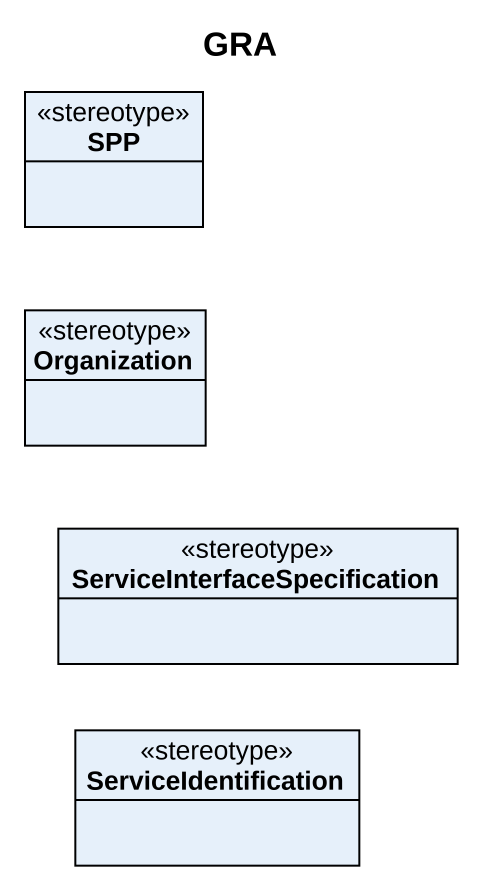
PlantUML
@startuml
title GRA
hide circle
hide empty members
class SPP <<stereotype>>
class Organization <<stereotype>>
class "ServiceInterfaceSpecification" as ServiceInterfaceSpecificatio <<stereotype>>
class ServiceIdentification <<stereotype>>
@enduml
